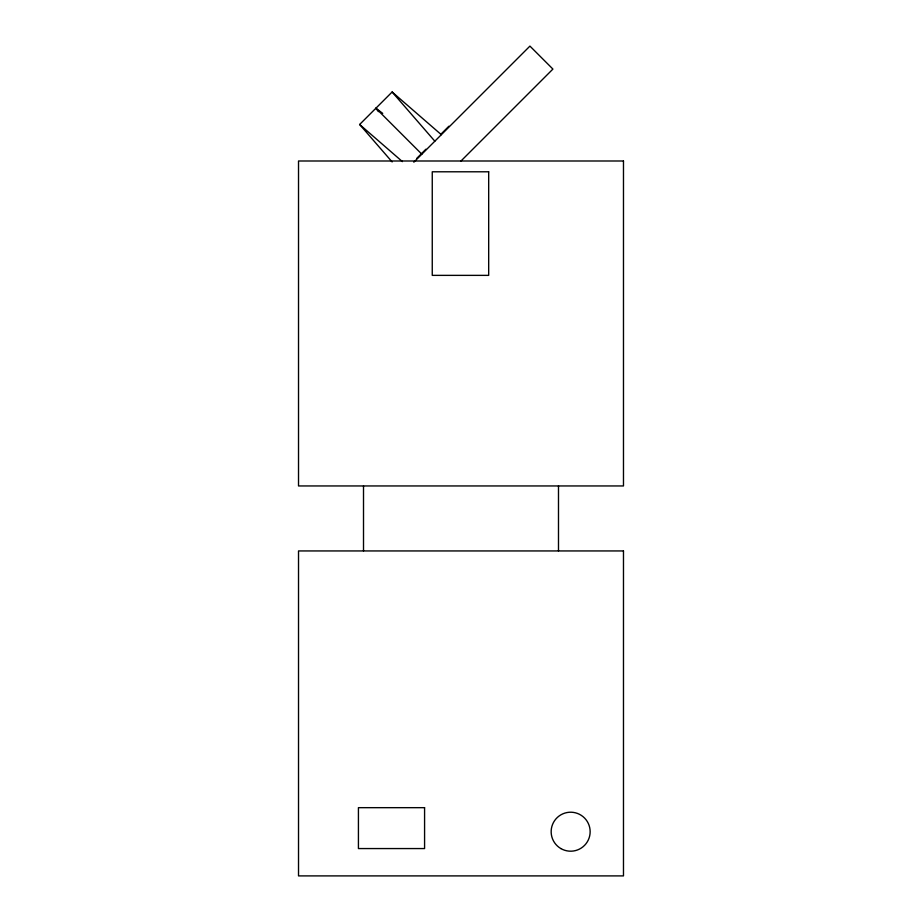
<?xml version="1.0" encoding="UTF-8"?>
<svg xmlns="http://www.w3.org/2000/svg" width="922" height="922" viewBox="0 0 922 922"><rect width="100%" height="100%" fill="white"/><g stroke="black" fill="none" stroke-linecap="round" stroke-linejoin="round"><path stroke-width="1.38" d="M392.127 161.926L359.638 124.482L392.127 91.993L441.338 134.693M416.721 158.4L425.906 149.203M441.039 134.07L448.887 126.222M413.84 162.191L529.931 46.1L552.912 69.081L461 160.993M378.458 111.654L375.888 108.243L382.722 113.383M359.638 124.482L402.418 161.627M375.888 108.243L421.838 154.193M392.127 91.993L434.838 141.193M558.49 485.952L558.49 550.941M363.51 485.952L363.51 550.941M623.479 160.993L298.521 160.993L298.521 485.952L623.479 485.952L623.479 160.993M488.683 171.792L432.257 171.792L432.257 275.367L488.683 275.367L488.683 171.792M623.479 550.941L298.521 550.941L298.521 875.9L623.479 875.9L623.479 550.941M424.581 807.672L358.428 807.672L358.428 848.563L424.581 848.563L424.581 807.672M560.899 848.586A19.5 19.5 0 0 0 590.149 831.702A19.5 19.5 0 0 0 560.899 814.818A19.5 19.5 0 0 0 560.899 848.586"/></g></svg>
